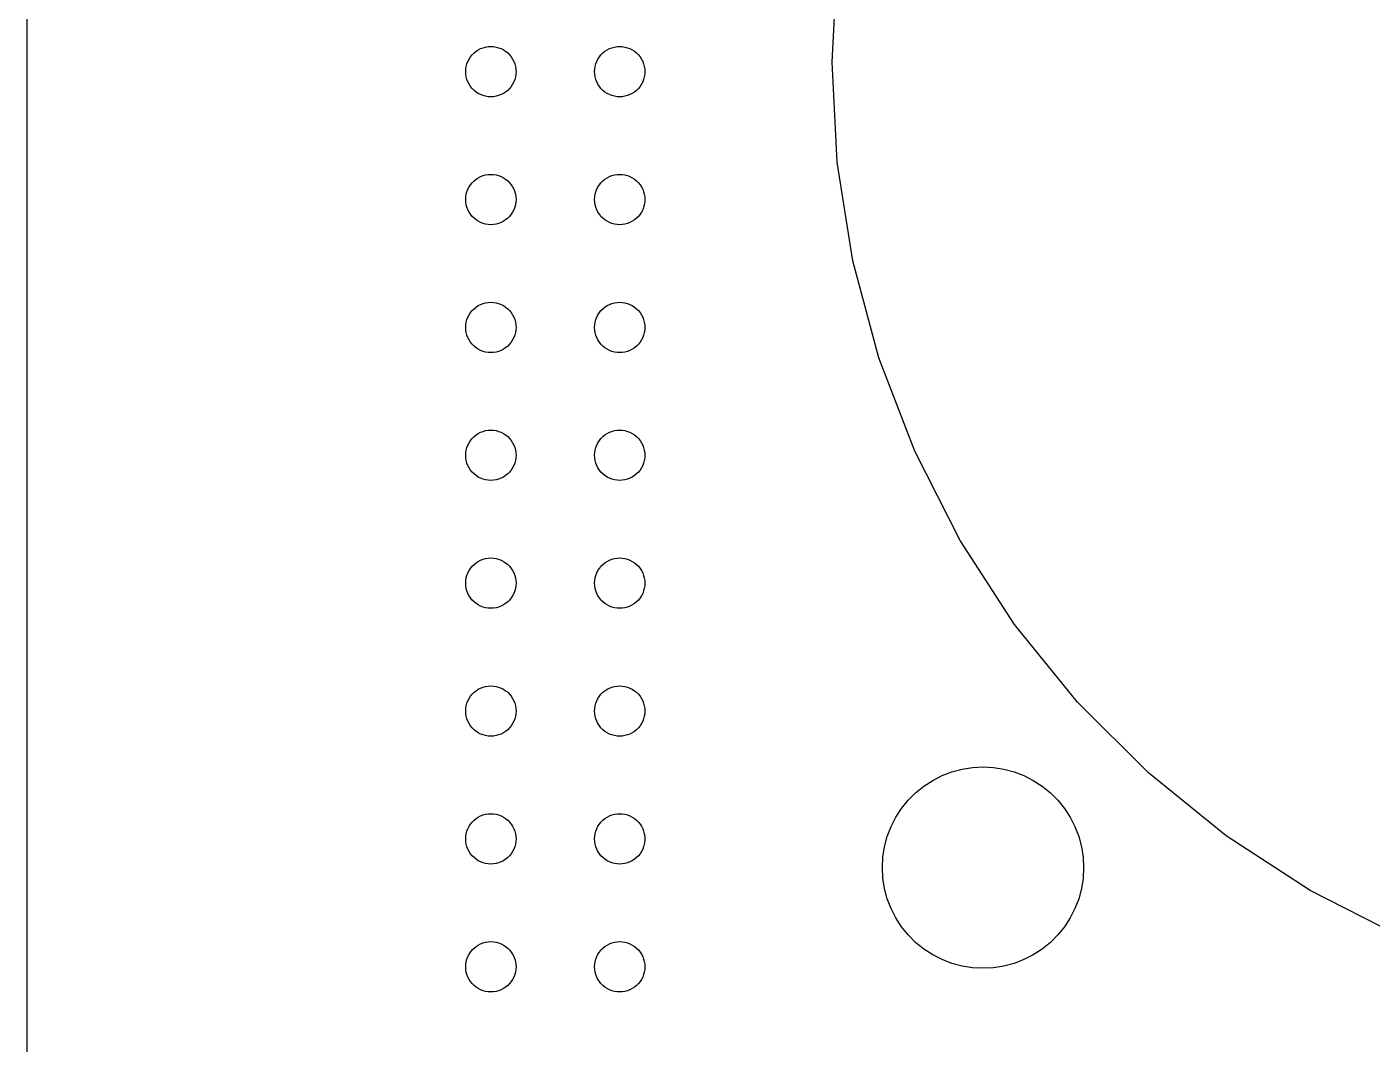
# Model space of a CAD drawing. Header units: metres. Extents: x -95 to 70, y -82 to 45.
# Drawn here: x -95 to -68.27, y -25.51 to -5.3 of the extents above; entities that cross this region are included whole.
import ezdxf

# ---------------------------------------------------------------- set-up
doc = ezdxf.new("R2010")
doc.units = ezdxf.units.M

msp = doc.modelspace()

# ---------------------------------------------------------------- linework, layer by layer
for p, q in [((-95, 25), (-95, -42)), ((-79, -6), (-78.8959, -4.01395)), ((-86.1845, -5.8961), (-86.1516, -5.85544)), ((-86.1516, -5.85544), (-86.1146, -5.81844)), ((-86.1146, -5.81844), (-86.0739, -5.78549)), ((-86.0739, -5.78549), (-86.03, -5.75699)), ((-86.03, -5.75699), (-85.9834, -5.73323)), ((-85.9834, -5.73323), (-85.9345, -5.71448)), ((-85.9345, -5.71448), (-85.8839, -5.70093)), ((-85.8839, -5.70093), (-85.8323, -5.69275)), ((-85.8323, -5.69275), (-85.78, -5.69)), ((-85.78, -5.69), (-85.7277, -5.69275)), ((-85.7277, -5.69275), (-85.6761, -5.70093)), ((-85.6761, -5.70093), (-85.6255, -5.71448)), ((-85.6255, -5.71448), (-85.5766, -5.73323)), ((-85.5766, -5.73323), (-85.53, -5.75699)), ((-85.53, -5.75699), (-85.4861, -5.78549)), ((-85.4861, -5.78549), (-85.4454, -5.81844)), ((-85.4454, -5.81844), (-85.4084, -5.85544)), ((-85.4084, -5.85544), (-85.3755, -5.8961)), ((-83.6245, -5.8961), (-83.5916, -5.85544)), ((-83.5916, -5.85544), (-83.5546, -5.81844)), ((-83.5546, -5.81844), (-83.5139, -5.78549)), ((-83.5139, -5.78549), (-83.47, -5.75699)), ((-83.47, -5.75699), (-83.4233, -5.73323)), ((-83.4233, -5.73323), (-83.3745, -5.71448)), ((-83.3745, -5.71448), (-83.3239, -5.70093)), ((-83.3239, -5.70093), (-83.2722, -5.69275)), ((-83.2722, -5.69275), (-83.22, -5.69)), ((-83.22, -5.69), (-83.1677, -5.69275)), ((-83.1677, -5.69275), (-83.116, -5.70093)), ((-83.116, -5.70093), (-83.0655, -5.71448)), ((-83.0655, -5.71448), (-83.0166, -5.73323)), ((-83.0166, -5.73323), (-82.97, -5.75699)), ((-82.97, -5.75699), (-82.9261, -5.78549)), ((-82.9261, -5.78549), (-82.8854, -5.81844)), ((-82.8854, -5.81844), (-82.8484, -5.85544)), ((-82.8484, -5.85544), (-82.8155, -5.8961)), ((-86.28, -6.19), (-86.2773, -6.13774)), ((-86.2773, -6.13774), (-86.2691, -6.08604)), ((-86.2691, -6.08604), (-86.2555, -6.03549)), ((-86.2555, -6.03549), (-86.2368, -5.98663)), ((-86.2368, -5.98663), (-86.213, -5.94)), ((-86.213, -5.94), (-86.1845, -5.8961)), ((-85.3755, -5.8961), (-85.347, -5.94)), ((-85.347, -5.94), (-85.3232, -5.98663)), ((-85.3232, -5.98663), (-85.3045, -6.03549)), ((-85.3045, -6.03549), (-85.2909, -6.08604)), ((-85.2909, -6.08604), (-85.2827, -6.13774)), ((-85.2827, -6.13774), (-85.28, -6.19)), ((-83.72, -6.19), (-83.7172, -6.13774)), ((-83.7172, -6.13774), (-83.709, -6.08604)), ((-83.709, -6.08604), (-83.6955, -6.03549)), ((-83.6955, -6.03549), (-83.6768, -5.98663)), ((-83.6768, -5.98663), (-83.653, -5.94)), ((-83.653, -5.94), (-83.6245, -5.8961)), ((-82.8155, -5.8961), (-82.787, -5.94)), ((-82.787, -5.94), (-82.7632, -5.98663)), ((-82.7632, -5.98663), (-82.7445, -6.03549)), ((-82.7445, -6.03549), (-82.7309, -6.08604)), ((-82.7309, -6.08604), (-82.7227, -6.13774)), ((-82.7227, -6.13774), (-82.72, -6.19)), ((-78.8959, -7.98604), (-79, -6)), ((-86.2773, -6.24226), (-86.28, -6.19)), ((-86.2691, -6.29396), (-86.2773, -6.24226)), ((-86.2555, -6.34451), (-86.2691, -6.29396)), ((-86.2368, -6.39337), (-86.2555, -6.34451)), ((-86.213, -6.44), (-86.2368, -6.39337)), ((-85.3232, -6.39337), (-85.347, -6.44)), ((-85.3045, -6.34451), (-85.3232, -6.39337)), ((-85.2909, -6.29396), (-85.3045, -6.34451)), ((-85.2827, -6.24226), (-85.2909, -6.29396)), ((-85.28, -6.19), (-85.2827, -6.24226)), ((-83.7172, -6.24226), (-83.72, -6.19)), ((-83.709, -6.29396), (-83.7172, -6.24226)), ((-83.6955, -6.34451), (-83.709, -6.29396)), ((-83.6768, -6.39337), (-83.6955, -6.34451)), ((-83.653, -6.44), (-83.6768, -6.39337)), ((-82.7632, -6.39337), (-82.787, -6.44)), ((-82.7445, -6.34451), (-82.7632, -6.39337)), ((-82.7309, -6.29396), (-82.7445, -6.34451)), ((-82.7227, -6.24226), (-82.7309, -6.29396)), ((-82.72, -6.19), (-82.7227, -6.24226)), ((-86.1845, -6.4839), (-86.213, -6.44)), ((-86.1516, -6.52457), (-86.1845, -6.4839)), ((-86.1146, -6.56157), (-86.1516, -6.52457)), ((-86.0739, -6.59451), (-86.1146, -6.56157)), ((-86.03, -6.62302), (-86.0739, -6.59451)), ((-85.9834, -6.64677), (-86.03, -6.62302)), ((-85.9345, -6.66553), (-85.9834, -6.64677)), ((-85.8839, -6.67908), (-85.9345, -6.66553)), ((-85.8323, -6.68727), (-85.8839, -6.67908)), ((-85.6761, -6.67908), (-85.7277, -6.68727)), ((-85.6255, -6.66553), (-85.6761, -6.67908)), ((-85.5766, -6.64677), (-85.6255, -6.66553)), ((-85.53, -6.62302), (-85.5766, -6.64677)), ((-85.4861, -6.59451), (-85.53, -6.62302)), ((-85.4454, -6.56157), (-85.4861, -6.59451)), ((-85.4084, -6.52457), (-85.4454, -6.56157)), ((-85.3755, -6.4839), (-85.4084, -6.52457)), ((-85.347, -6.44), (-85.3755, -6.4839)), ((-83.6245, -6.4839), (-83.653, -6.44)), ((-83.5916, -6.52457), (-83.6245, -6.4839)), ((-83.5546, -6.56157), (-83.5916, -6.52457)), ((-83.5139, -6.59451), (-83.5546, -6.56157)), ((-83.47, -6.62302), (-83.5139, -6.59451)), ((-83.4233, -6.64677), (-83.47, -6.62302)), ((-83.3745, -6.66553), (-83.4233, -6.64677)), ((-83.3239, -6.67908), (-83.3745, -6.66553)), ((-83.2722, -6.68727), (-83.3239, -6.67908)), ((-83.116, -6.67908), (-83.1677, -6.68727)), ((-83.0655, -6.66553), (-83.116, -6.67908)), ((-83.0166, -6.64677), (-83.0655, -6.66553)), ((-82.97, -6.62302), (-83.0166, -6.64677)), ((-82.9261, -6.59451), (-82.97, -6.62302)), ((-82.8854, -6.56157), (-82.9261, -6.59451)), ((-82.8484, -6.52457), (-82.8854, -6.56157)), ((-82.8155, -6.4839), (-82.8484, -6.52457)), ((-82.787, -6.44), (-82.8155, -6.4839)), ((-85.78, -6.69), (-85.8323, -6.68727)), ((-85.7277, -6.68727), (-85.78, -6.69)), ((-83.22, -6.69), (-83.2722, -6.68727)), ((-83.1677, -6.68727), (-83.22, -6.69)), ((-78.5848, -9.95032), (-78.8959, -7.98604)), ((-86.03, -8.297), (-85.9834, -8.27322)), ((-85.9834, -8.27322), (-85.9345, -8.25447)), ((-85.9345, -8.25447), (-85.8839, -8.24094)), ((-85.8839, -8.24094), (-85.8323, -8.23274)), ((-85.8323, -8.23274), (-85.78, -8.23)), ((-85.78, -8.23), (-85.7277, -8.23274)), ((-85.7277, -8.23274), (-85.6761, -8.24094)), ((-85.6761, -8.24094), (-85.6255, -8.25447)), ((-85.6255, -8.25447), (-85.5766, -8.27322)), ((-85.5766, -8.27322), (-85.53, -8.297)), ((-83.47, -8.297), (-83.4233, -8.27322)), ((-83.4233, -8.27322), (-83.3745, -8.25447)), ((-83.3745, -8.25447), (-83.3239, -8.24094)), ((-83.3239, -8.24094), (-83.2722, -8.23274)), ((-83.2722, -8.23274), (-83.22, -8.23)), ((-83.22, -8.23), (-83.1677, -8.23274)), ((-83.1677, -8.23274), (-83.116, -8.24094)), ((-83.116, -8.24094), (-83.0655, -8.25447)), ((-83.0655, -8.25447), (-83.0166, -8.27322)), ((-83.0166, -8.27322), (-82.97, -8.297)), ((-86.2555, -8.5755), (-86.2368, -8.52664)), ((-86.2368, -8.52664), (-86.213, -8.48)), ((-86.213, -8.48), (-86.1845, -8.43611)), ((-86.1845, -8.43611), (-86.1516, -8.39543)), ((-86.1516, -8.39543), (-86.1146, -8.35843)), ((-86.1146, -8.35843), (-86.0739, -8.3255)), ((-86.0739, -8.3255), (-86.03, -8.297)), ((-85.53, -8.297), (-85.4861, -8.3255)), ((-85.4861, -8.3255), (-85.4454, -8.35843)), ((-85.4454, -8.35843), (-85.4084, -8.39543)), ((-85.4084, -8.39543), (-85.3755, -8.43611)), ((-85.3755, -8.43611), (-85.347, -8.48)), ((-85.347, -8.48), (-85.3232, -8.52664)), ((-85.3232, -8.52664), (-85.3045, -8.5755)), ((-83.6955, -8.5755), (-83.6768, -8.52664)), ((-83.6768, -8.52664), (-83.653, -8.48)), ((-83.653, -8.48), (-83.6245, -8.43611)), ((-83.6245, -8.43611), (-83.5916, -8.39543)), ((-83.5916, -8.39543), (-83.5546, -8.35843)), ((-83.5546, -8.35843), (-83.5139, -8.3255)), ((-83.5139, -8.3255), (-83.47, -8.297)), ((-82.97, -8.297), (-82.9261, -8.3255)), ((-82.9261, -8.3255), (-82.8854, -8.35843)), ((-82.8854, -8.35843), (-82.8484, -8.39543)), ((-82.8484, -8.39543), (-82.8155, -8.43611)), ((-82.8155, -8.43611), (-82.787, -8.48)), ((-82.787, -8.48), (-82.7632, -8.52664)), ((-82.7632, -8.52664), (-82.7445, -8.5755)), ((-86.28, -8.73), (-86.2773, -8.67773)), ((-86.2773, -8.78227), (-86.28, -8.73)), ((-86.2773, -8.67773), (-86.2691, -8.62605)), ((-86.2691, -8.83395), (-86.2773, -8.78227)), ((-86.2691, -8.62605), (-86.2555, -8.5755)), ((-85.3045, -8.5755), (-85.2909, -8.62605)), ((-85.2909, -8.62605), (-85.2827, -8.67773)), ((-85.2827, -8.78227), (-85.2909, -8.83395)), ((-85.2827, -8.67773), (-85.28, -8.73)), ((-85.28, -8.73), (-85.2827, -8.78227)), ((-83.72, -8.73), (-83.7172, -8.67773)), ((-83.7172, -8.78227), (-83.72, -8.73)), ((-83.7172, -8.67773), (-83.709, -8.62605)), ((-83.709, -8.83395), (-83.7172, -8.78227)), ((-83.709, -8.62605), (-83.6955, -8.5755)), ((-82.7445, -8.5755), (-82.7309, -8.62605)), ((-82.7309, -8.62605), (-82.7227, -8.67773)), ((-82.7227, -8.78227), (-82.7309, -8.83395)), ((-82.7227, -8.67773), (-82.72, -8.73)), ((-82.72, -8.73), (-82.7227, -8.78227)), ((-86.2555, -8.88451), (-86.2691, -8.83395)), ((-86.2368, -8.93336), (-86.2555, -8.88451)), ((-86.213, -8.98), (-86.2368, -8.93336)), ((-86.1845, -9.0239), (-86.213, -8.98)), ((-86.1516, -9.06458), (-86.1845, -9.0239)), ((-86.1146, -9.10158), (-86.1516, -9.06458)), ((-85.4084, -9.06458), (-85.4454, -9.10158)), ((-85.3755, -9.0239), (-85.4084, -9.06458)), ((-85.347, -8.98), (-85.3755, -9.0239)), ((-85.3232, -8.93336), (-85.347, -8.98)), ((-85.3045, -8.88451), (-85.3232, -8.93336)), ((-85.2909, -8.83395), (-85.3045, -8.88451)), ((-83.6955, -8.88451), (-83.709, -8.83395)), ((-83.6768, -8.93336), (-83.6955, -8.88451)), ((-83.653, -8.98), (-83.6768, -8.93336)), ((-83.6245, -9.0239), (-83.653, -8.98)), ((-83.5916, -9.06458), (-83.6245, -9.0239)), ((-83.5546, -9.10158), (-83.5916, -9.06458)), ((-82.8484, -9.06458), (-82.8854, -9.10158)), ((-82.8155, -9.0239), (-82.8484, -9.06458)), ((-82.787, -8.98), (-82.8155, -9.0239)), ((-82.7632, -8.93336), (-82.787, -8.98)), ((-82.7445, -8.88451), (-82.7632, -8.93336)), ((-82.7309, -8.83395), (-82.7445, -8.88451)), ((-86.0739, -9.13451), (-86.1146, -9.10158)), ((-86.03, -9.16301), (-86.0739, -9.13451)), ((-85.9834, -9.18678), (-86.03, -9.16301)), ((-85.9345, -9.20554), (-85.9834, -9.18678)), ((-85.8839, -9.21907), (-85.9345, -9.20554)), ((-85.8323, -9.22726), (-85.8839, -9.21907)), ((-85.78, -9.23), (-85.8323, -9.22726)), ((-85.7277, -9.22726), (-85.78, -9.23)), ((-85.6761, -9.21907), (-85.7277, -9.22726)), ((-85.6255, -9.20554), (-85.6761, -9.21907)), ((-85.5766, -9.18678), (-85.6255, -9.20554)), ((-85.53, -9.16301), (-85.5766, -9.18678)), ((-85.4861, -9.13451), (-85.53, -9.16301)), ((-85.4454, -9.10158), (-85.4861, -9.13451)), ((-83.5139, -9.13451), (-83.5546, -9.10158)), ((-83.47, -9.16301), (-83.5139, -9.13451)), ((-83.4233, -9.18678), (-83.47, -9.16301)), ((-83.3745, -9.20554), (-83.4233, -9.18678)), ((-83.3239, -9.21907), (-83.3745, -9.20554)), ((-83.2722, -9.22726), (-83.3239, -9.21907)), ((-83.22, -9.23), (-83.2722, -9.22726)), ((-83.1677, -9.22726), (-83.22, -9.23)), ((-83.116, -9.21907), (-83.1677, -9.22726)), ((-83.0655, -9.20554), (-83.116, -9.21907)), ((-83.0166, -9.18678), (-83.0655, -9.20554)), ((-82.97, -9.16301), (-83.0166, -9.18678)), ((-82.9261, -9.13451), (-82.97, -9.16301)), ((-82.8854, -9.10158), (-82.9261, -9.13451)), ((-78.0701, -11.8713), (-78.5848, -9.95032)), ((-86.1845, -10.9761), (-86.1516, -10.9354)), ((-86.1516, -10.9354), (-86.1146, -10.8984)), ((-86.1146, -10.8984), (-86.0739, -10.8655)), ((-86.0739, -10.8655), (-86.03, -10.837)), ((-86.03, -10.837), (-85.9834, -10.8132)), ((-85.9834, -10.8132), (-85.9345, -10.7945)), ((-85.9345, -10.7945), (-85.8839, -10.7809)), ((-85.8839, -10.7809), (-85.8323, -10.7727)), ((-85.8323, -10.7727), (-85.78, -10.77)), ((-85.78, -10.77), (-85.7277, -10.7727)), ((-85.7277, -10.7727), (-85.6761, -10.7809)), ((-85.6761, -10.7809), (-85.6255, -10.7945)), ((-85.6255, -10.7945), (-85.5766, -10.8132)), ((-85.5766, -10.8132), (-85.53, -10.837)), ((-85.53, -10.837), (-85.4861, -10.8655)), ((-85.4861, -10.8655), (-85.4454, -10.8984)), ((-85.4454, -10.8984), (-85.4084, -10.9354)), ((-85.4084, -10.9354), (-85.3755, -10.9761)), ((-83.6245, -10.9761), (-83.5916, -10.9354)), ((-83.5916, -10.9354), (-83.5546, -10.8984)), ((-83.5546, -10.8984), (-83.5139, -10.8655)), ((-83.5139, -10.8655), (-83.47, -10.837)), ((-83.47, -10.837), (-83.4233, -10.8132)), ((-83.4233, -10.8132), (-83.3745, -10.7945)), ((-83.3745, -10.7945), (-83.3239, -10.7809)), ((-83.3239, -10.7809), (-83.2722, -10.7727)), ((-83.2722, -10.7727), (-83.22, -10.77)), ((-83.22, -10.77), (-83.1677, -10.7727)), ((-83.1677, -10.7727), (-83.116, -10.7809)), ((-83.116, -10.7809), (-83.0655, -10.7945)), ((-83.0655, -10.7945), (-83.0166, -10.8132)), ((-83.0166, -10.8132), (-82.97, -10.837)), ((-82.97, -10.837), (-82.9261, -10.8655)), ((-82.9261, -10.8655), (-82.8854, -10.8984)), ((-82.8854, -10.8984), (-82.8484, -10.9354)), ((-82.8484, -10.9354), (-82.8155, -10.9761)), ((-86.28, -11.27), (-86.2773, -11.2177)), ((-86.2773, -11.2177), (-86.2691, -11.166)), ((-86.2691, -11.166), (-86.2555, -11.1155)), ((-86.2555, -11.1155), (-86.2368, -11.0666)), ((-86.2368, -11.0666), (-86.213, -11.02)), ((-86.213, -11.02), (-86.1845, -10.9761)), ((-85.3755, -10.9761), (-85.347, -11.02)), ((-85.347, -11.02), (-85.3232, -11.0666)), ((-85.3232, -11.0666), (-85.3045, -11.1155)), ((-85.3045, -11.1155), (-85.2909, -11.166)), ((-85.2909, -11.166), (-85.2827, -11.2177)), ((-85.2827, -11.2177), (-85.28, -11.27)), ((-83.72, -11.27), (-83.7172, -11.2177)), ((-83.7172, -11.2177), (-83.709, -11.166)), ((-83.709, -11.166), (-83.6955, -11.1155)), ((-83.6955, -11.1155), (-83.6768, -11.0666)), ((-83.6768, -11.0666), (-83.653, -11.02)), ((-83.653, -11.02), (-83.6245, -10.9761)), ((-82.8155, -10.9761), (-82.787, -11.02)), ((-82.787, -11.02), (-82.7632, -11.0666)), ((-82.7632, -11.0666), (-82.7445, -11.1155)), ((-82.7445, -11.1155), (-82.7309, -11.166)), ((-82.7309, -11.166), (-82.7227, -11.2177)), ((-82.7227, -11.2177), (-82.72, -11.27)), ((-86.2773, -11.3223), (-86.28, -11.27)), ((-86.2691, -11.3739), (-86.2773, -11.3223)), ((-86.2555, -11.4245), (-86.2691, -11.3739)), ((-86.2368, -11.4734), (-86.2555, -11.4245)), ((-86.213, -11.52), (-86.2368, -11.4734)), ((-85.3232, -11.4734), (-85.347, -11.52)), ((-85.3045, -11.4245), (-85.3232, -11.4734)), ((-85.2909, -11.3739), (-85.3045, -11.4245)), ((-85.2827, -11.3223), (-85.2909, -11.3739)), ((-85.28, -11.27), (-85.2827, -11.3223)), ((-83.7172, -11.3223), (-83.72, -11.27)), ((-83.709, -11.3739), (-83.7172, -11.3223)), ((-83.6955, -11.4245), (-83.709, -11.3739)), ((-83.6768, -11.4734), (-83.6955, -11.4245)), ((-83.653, -11.52), (-83.6768, -11.4734)), ((-82.7632, -11.4734), (-82.787, -11.52)), ((-82.7445, -11.4245), (-82.7632, -11.4734)), ((-82.7309, -11.3739), (-82.7445, -11.4245)), ((-82.7227, -11.3223), (-82.7309, -11.3739)), ((-82.72, -11.27), (-82.7227, -11.3223)), ((-86.1845, -11.5639), (-86.213, -11.52)), ((-86.1516, -11.6046), (-86.1845, -11.5639)), ((-86.1146, -11.6416), (-86.1516, -11.6046)), ((-86.0739, -11.6745), (-86.1146, -11.6416)), ((-86.03, -11.703), (-86.0739, -11.6745)), ((-85.9834, -11.7268), (-86.03, -11.703)), ((-85.9345, -11.7455), (-85.9834, -11.7268)), ((-85.8839, -11.7591), (-85.9345, -11.7455)), ((-85.8323, -11.7672), (-85.8839, -11.7591)), ((-85.6761, -11.7591), (-85.7277, -11.7672)), ((-85.6255, -11.7455), (-85.6761, -11.7591)), ((-85.5766, -11.7268), (-85.6255, -11.7455)), ((-85.53, -11.703), (-85.5766, -11.7268)), ((-85.4861, -11.6745), (-85.53, -11.703)), ((-85.4454, -11.6416), (-85.4861, -11.6745)), ((-85.4084, -11.6046), (-85.4454, -11.6416)), ((-85.3755, -11.5639), (-85.4084, -11.6046)), ((-85.347, -11.52), (-85.3755, -11.5639)), ((-83.6245, -11.5639), (-83.653, -11.52)), ((-83.5916, -11.6046), (-83.6245, -11.5639)), ((-83.5546, -11.6416), (-83.5916, -11.6046)), ((-83.5139, -11.6745), (-83.5546, -11.6416)), ((-83.47, -11.703), (-83.5139, -11.6745)), ((-83.4233, -11.7268), (-83.47, -11.703)), ((-83.3745, -11.7455), (-83.4233, -11.7268)), ((-83.3239, -11.7591), (-83.3745, -11.7455)), ((-83.2722, -11.7672), (-83.3239, -11.7591)), ((-83.116, -11.7591), (-83.1677, -11.7672)), ((-83.0655, -11.7455), (-83.116, -11.7591)), ((-83.0166, -11.7268), (-83.0655, -11.7455)), ((-82.97, -11.703), (-83.0166, -11.7268)), ((-82.9261, -11.6745), (-82.97, -11.703)), ((-82.8854, -11.6416), (-82.9261, -11.6745)), ((-82.8484, -11.6046), (-82.8854, -11.6416)), ((-82.8155, -11.5639), (-82.8484, -11.6046)), ((-82.787, -11.52), (-82.8155, -11.5639)), ((-85.78, -11.77), (-85.8323, -11.7672)), ((-85.7277, -11.7672), (-85.78, -11.77)), ((-83.22, -11.77), (-83.2722, -11.7672)), ((-83.1677, -11.7672), (-83.22, -11.77)), ((-77.3574, -13.728), (-78.0701, -11.8713)), ((-86.03, -13.377), (-85.9834, -13.3532)), ((-85.9834, -13.3532), (-85.9345, -13.3345)), ((-85.9345, -13.3345), (-85.8839, -13.3209)), ((-85.8839, -13.3209), (-85.8323, -13.3127)), ((-85.8323, -13.3127), (-85.78, -13.31)), ((-85.78, -13.31), (-85.7277, -13.3127)), ((-85.7277, -13.3127), (-85.6761, -13.3209)), ((-85.6761, -13.3209), (-85.6255, -13.3345)), ((-85.6255, -13.3345), (-85.5766, -13.3532)), ((-85.5766, -13.3532), (-85.53, -13.377)), ((-83.47, -13.377), (-83.4233, -13.3532)), ((-83.4233, -13.3532), (-83.3745, -13.3345)), ((-83.3745, -13.3345), (-83.3239, -13.3209)), ((-83.3239, -13.3209), (-83.2722, -13.3127)), ((-83.2722, -13.3127), (-83.22, -13.31)), ((-83.22, -13.31), (-83.1677, -13.3127)), ((-83.1677, -13.3127), (-83.116, -13.3209)), ((-83.116, -13.3209), (-83.0655, -13.3345)), ((-83.0655, -13.3345), (-83.0166, -13.3532)), ((-83.0166, -13.3532), (-82.97, -13.377)), ((-86.2555, -13.6555), (-86.2368, -13.6066)), ((-86.2368, -13.6066), (-86.213, -13.56)), ((-86.213, -13.56), (-86.1845, -13.5161)), ((-86.1845, -13.5161), (-86.1516, -13.4754)), ((-86.1516, -13.4754), (-86.1146, -13.4384)), ((-86.1146, -13.4384), (-86.0739, -13.4055)), ((-86.0739, -13.4055), (-86.03, -13.377)), ((-85.53, -13.377), (-85.4861, -13.4055)), ((-85.4861, -13.4055), (-85.4454, -13.4384)), ((-85.4454, -13.4384), (-85.4084, -13.4754)), ((-85.4084, -13.4754), (-85.3755, -13.5161)), ((-85.3755, -13.5161), (-85.347, -13.56)), ((-85.347, -13.56), (-85.3232, -13.6066)), ((-85.3232, -13.6066), (-85.3045, -13.6555)), ((-83.6955, -13.6555), (-83.6768, -13.6066)), ((-83.6768, -13.6066), (-83.653, -13.56)), ((-83.653, -13.56), (-83.6245, -13.5161)), ((-83.6245, -13.5161), (-83.5916, -13.4754)), ((-83.5916, -13.4754), (-83.5546, -13.4384)), ((-83.5546, -13.4384), (-83.5139, -13.4055)), ((-83.5139, -13.4055), (-83.47, -13.377)), ((-82.97, -13.377), (-82.9261, -13.4055)), ((-82.9261, -13.4055), (-82.8854, -13.4384)), ((-82.8854, -13.4384), (-82.8484, -13.4754)), ((-82.8484, -13.4754), (-82.8155, -13.5161)), ((-82.8155, -13.5161), (-82.787, -13.56)), ((-82.787, -13.56), (-82.7632, -13.6066)), ((-82.7632, -13.6066), (-82.7445, -13.6555)), ((-86.28, -13.81), (-86.2773, -13.7577)), ((-86.2773, -13.8623), (-86.28, -13.81)), ((-86.2773, -13.7577), (-86.2691, -13.706)), ((-86.2691, -13.9139), (-86.2773, -13.8623)), ((-86.2691, -13.706), (-86.2555, -13.6555)), ((-85.3045, -13.6555), (-85.2909, -13.706)), ((-85.2909, -13.706), (-85.2827, -13.7577)), ((-85.2827, -13.8623), (-85.2909, -13.9139)), ((-85.2827, -13.7577), (-85.28, -13.81)), ((-85.28, -13.81), (-85.2827, -13.8623)), ((-83.72, -13.81), (-83.7172, -13.7577)), ((-83.7172, -13.8623), (-83.72, -13.81)), ((-83.7172, -13.7577), (-83.709, -13.706)), ((-83.709, -13.9139), (-83.7172, -13.8623)), ((-83.709, -13.706), (-83.6955, -13.6555)), ((-82.7445, -13.6555), (-82.7309, -13.706)), ((-82.7309, -13.706), (-82.7227, -13.7577)), ((-82.7227, -13.8623), (-82.7309, -13.9139)), ((-82.7227, -13.7577), (-82.72, -13.81)), ((-82.72, -13.81), (-82.7227, -13.8623)), ((-76.4545, -15.5), (-77.3574, -13.728)), ((-86.2555, -13.9645), (-86.2691, -13.9139)), ((-86.2368, -14.0134), (-86.2555, -13.9645)), ((-86.213, -14.06), (-86.2368, -14.0134)), ((-86.1845, -14.1039), (-86.213, -14.06)), ((-86.1516, -14.1445), (-86.1845, -14.1039)), ((-86.1146, -14.1816), (-86.1516, -14.1445)), ((-85.4084, -14.1445), (-85.4454, -14.1816)), ((-85.3755, -14.1039), (-85.4084, -14.1445)), ((-85.347, -14.06), (-85.3755, -14.1039)), ((-85.3232, -14.0134), (-85.347, -14.06)), ((-85.3045, -13.9645), (-85.3232, -14.0134)), ((-85.2909, -13.9139), (-85.3045, -13.9645)), ((-83.6955, -13.9645), (-83.709, -13.9139)), ((-83.6768, -14.0134), (-83.6955, -13.9645)), ((-83.653, -14.06), (-83.6768, -14.0134)), ((-83.6245, -14.1039), (-83.653, -14.06)), ((-83.5916, -14.1445), (-83.6245, -14.1039)), ((-83.5546, -14.1816), (-83.5916, -14.1445)), ((-82.8484, -14.1445), (-82.8854, -14.1816)), ((-82.8155, -14.1039), (-82.8484, -14.1445)), ((-82.787, -14.06), (-82.8155, -14.1039)), ((-82.7632, -14.0134), (-82.787, -14.06)), ((-82.7445, -13.9645), (-82.7632, -14.0134)), ((-82.7309, -13.9139), (-82.7445, -13.9645)), ((-86.0739, -14.2145), (-86.1146, -14.1816)), ((-86.03, -14.243), (-86.0739, -14.2145)), ((-85.9834, -14.2668), (-86.03, -14.243)), ((-85.9345, -14.2855), (-85.9834, -14.2668)), ((-85.8839, -14.2991), (-85.9345, -14.2855)), ((-85.8323, -14.3073), (-85.8839, -14.2991)), ((-85.78, -14.31), (-85.8323, -14.3073)), ((-85.7277, -14.3073), (-85.78, -14.31)), ((-85.6761, -14.2991), (-85.7277, -14.3073)), ((-85.6255, -14.2855), (-85.6761, -14.2991)), ((-85.5766, -14.2668), (-85.6255, -14.2855)), ((-85.53, -14.243), (-85.5766, -14.2668)), ((-85.4861, -14.2145), (-85.53, -14.243)), ((-85.4454, -14.1816), (-85.4861, -14.2145)), ((-83.5139, -14.2145), (-83.5546, -14.1816)), ((-83.47, -14.243), (-83.5139, -14.2145)), ((-83.4233, -14.2668), (-83.47, -14.243)), ((-83.3745, -14.2855), (-83.4233, -14.2668)), ((-83.3239, -14.2991), (-83.3745, -14.2855)), ((-83.2722, -14.3073), (-83.3239, -14.2991)), ((-83.22, -14.31), (-83.2722, -14.3073)), ((-83.1677, -14.3073), (-83.22, -14.31)), ((-83.116, -14.2991), (-83.1677, -14.3073)), ((-83.0655, -14.2855), (-83.116, -14.2991)), ((-83.0166, -14.2668), (-83.0655, -14.2855)), ((-82.97, -14.243), (-83.0166, -14.2668)), ((-82.9261, -14.2145), (-82.97, -14.243)), ((-82.8854, -14.1816), (-82.9261, -14.2145)), ((-75.3713, -17.1679), (-76.4545, -15.5)), ((-86.1845, -16.0561), (-86.1516, -16.0154)), ((-86.1516, -16.0154), (-86.1146, -15.9784)), ((-86.1146, -15.9784), (-86.0739, -15.9455)), ((-86.0739, -15.9455), (-86.03, -15.917)), ((-86.03, -15.917), (-85.9834, -15.8932)), ((-85.9834, -15.8932), (-85.9345, -15.8745)), ((-85.9345, -15.8745), (-85.8839, -15.8609)), ((-85.8839, -15.8609), (-85.8323, -15.8527)), ((-85.8323, -15.8527), (-85.78, -15.85)), ((-85.78, -15.85), (-85.7277, -15.8527)), ((-85.7277, -15.8527), (-85.6761, -15.8609)), ((-85.6761, -15.8609), (-85.6255, -15.8745)), ((-85.6255, -15.8745), (-85.5766, -15.8932)), ((-85.5766, -15.8932), (-85.53, -15.917)), ((-85.53, -15.917), (-85.4861, -15.9455)), ((-85.4861, -15.9455), (-85.4454, -15.9784)), ((-85.4454, -15.9784), (-85.4084, -16.0154)), ((-85.4084, -16.0154), (-85.3755, -16.0561)), ((-83.6245, -16.0561), (-83.5916, -16.0154)), ((-83.5916, -16.0154), (-83.5546, -15.9784)), ((-83.5546, -15.9784), (-83.5139, -15.9455)), ((-83.5139, -15.9455), (-83.47, -15.917)), ((-83.47, -15.917), (-83.4233, -15.8932)), ((-83.4233, -15.8932), (-83.3745, -15.8745)), ((-83.3745, -15.8745), (-83.3239, -15.8609)), ((-83.3239, -15.8609), (-83.2722, -15.8527)), ((-83.2722, -15.8527), (-83.22, -15.85)), ((-83.22, -15.85), (-83.1677, -15.8527)), ((-83.1677, -15.8527), (-83.116, -15.8609)), ((-83.116, -15.8609), (-83.0655, -15.8745)), ((-83.0655, -15.8745), (-83.0166, -15.8932)), ((-83.0166, -15.8932), (-82.97, -15.917)), ((-82.97, -15.917), (-82.9261, -15.9455)), ((-82.9261, -15.9455), (-82.8854, -15.9784)), ((-82.8854, -15.9784), (-82.8484, -16.0154)), ((-82.8484, -16.0154), (-82.8155, -16.0561)), ((-86.28, -16.35), (-86.2773, -16.2977)), ((-86.2773, -16.2977), (-86.2691, -16.246)), ((-86.2691, -16.246), (-86.2555, -16.1955)), ((-86.2555, -16.1955), (-86.2368, -16.1466)), ((-86.2368, -16.1466), (-86.213, -16.1)), ((-86.213, -16.1), (-86.1845, -16.0561)), ((-85.3755, -16.0561), (-85.347, -16.1)), ((-85.347, -16.1), (-85.3232, -16.1466)), ((-85.3232, -16.1466), (-85.3045, -16.1955)), ((-85.3045, -16.1955), (-85.2909, -16.246)), ((-85.2909, -16.246), (-85.2827, -16.2977)), ((-85.2827, -16.2977), (-85.28, -16.35)), ((-83.72, -16.35), (-83.7172, -16.2977)), ((-83.7172, -16.2977), (-83.709, -16.246)), ((-83.709, -16.246), (-83.6955, -16.1955)), ((-83.6955, -16.1955), (-83.6768, -16.1466)), ((-83.6768, -16.1466), (-83.653, -16.1)), ((-83.653, -16.1), (-83.6245, -16.0561)), ((-82.8155, -16.0561), (-82.787, -16.1)), ((-82.787, -16.1), (-82.7632, -16.1466)), ((-82.7632, -16.1466), (-82.7445, -16.1955)), ((-82.7445, -16.1955), (-82.7309, -16.246)), ((-82.7309, -16.246), (-82.7227, -16.2977)), ((-82.7227, -16.2977), (-82.72, -16.35)), ((-86.2773, -16.4023), (-86.28, -16.35)), ((-86.2691, -16.4539), (-86.2773, -16.4023)), ((-86.2555, -16.5045), (-86.2691, -16.4539)), ((-86.2368, -16.5534), (-86.2555, -16.5045)), ((-86.213, -16.6), (-86.2368, -16.5534)), ((-85.3232, -16.5534), (-85.347, -16.6)), ((-85.3045, -16.5045), (-85.3232, -16.5534)), ((-85.2909, -16.4539), (-85.3045, -16.5045)), ((-85.2827, -16.4023), (-85.2909, -16.4539)), ((-85.28, -16.35), (-85.2827, -16.4023)), ((-83.7172, -16.4023), (-83.72, -16.35)), ((-83.709, -16.4539), (-83.7172, -16.4023)), ((-83.6955, -16.5045), (-83.709, -16.4539)), ((-83.6768, -16.5534), (-83.6955, -16.5045)), ((-83.653, -16.6), (-83.6768, -16.5534)), ((-82.7632, -16.5534), (-82.787, -16.6)), ((-82.7445, -16.5045), (-82.7632, -16.5534)), ((-82.7309, -16.4539), (-82.7445, -16.5045)), ((-82.7227, -16.4023), (-82.7309, -16.4539)), ((-82.72, -16.35), (-82.7227, -16.4023)), ((-86.1845, -16.6439), (-86.213, -16.6)), ((-86.1516, -16.6846), (-86.1845, -16.6439)), ((-86.1146, -16.7216), (-86.1516, -16.6846)), ((-86.0739, -16.7545), (-86.1146, -16.7216)), ((-86.03, -16.783), (-86.0739, -16.7545)), ((-85.9834, -16.8068), (-86.03, -16.783)), ((-85.9345, -16.8255), (-85.9834, -16.8068)), ((-85.8839, -16.8391), (-85.9345, -16.8255)), ((-85.8323, -16.8472), (-85.8839, -16.8391)), ((-85.6761, -16.8391), (-85.7277, -16.8472)), ((-85.6255, -16.8255), (-85.6761, -16.8391)), ((-85.5766, -16.8068), (-85.6255, -16.8255)), ((-85.53, -16.783), (-85.5766, -16.8068)), ((-85.4861, -16.7545), (-85.53, -16.783)), ((-85.4454, -16.7216), (-85.4861, -16.7545)), ((-85.4084, -16.6846), (-85.4454, -16.7216)), ((-85.3755, -16.6439), (-85.4084, -16.6846)), ((-85.347, -16.6), (-85.3755, -16.6439)), ((-83.6245, -16.6439), (-83.653, -16.6)), ((-83.5916, -16.6846), (-83.6245, -16.6439)), ((-83.5546, -16.7216), (-83.5916, -16.6846)), ((-83.5139, -16.7545), (-83.5546, -16.7216)), ((-83.47, -16.783), (-83.5139, -16.7545)), ((-83.4233, -16.8068), (-83.47, -16.783)), ((-83.3745, -16.8255), (-83.4233, -16.8068)), ((-83.3239, -16.8391), (-83.3745, -16.8255)), ((-83.2722, -16.8472), (-83.3239, -16.8391)), ((-83.116, -16.8391), (-83.1677, -16.8472)), ((-83.0655, -16.8255), (-83.116, -16.8391)), ((-83.0166, -16.8068), (-83.0655, -16.8255)), ((-82.97, -16.783), (-83.0166, -16.8068)), ((-82.9261, -16.7545), (-82.97, -16.783)), ((-82.8854, -16.7216), (-82.9261, -16.7545)), ((-82.8484, -16.6846), (-82.8854, -16.7216)), ((-82.8155, -16.6439), (-82.8484, -16.6846)), ((-82.787, -16.6), (-82.8155, -16.6439)), ((-85.78, -16.85), (-85.8323, -16.8472)), ((-85.7277, -16.8472), (-85.78, -16.85)), ((-83.22, -16.85), (-83.2722, -16.8472)), ((-83.1677, -16.8472), (-83.22, -16.85)), ((-74.1198, -18.7135), (-75.3713, -17.1679)), ((-86.03, -18.457), (-85.9834, -18.4332)), ((-85.9834, -18.4332), (-85.9345, -18.4145)), ((-85.9345, -18.4145), (-85.8839, -18.4009)), ((-85.8839, -18.4009), (-85.8323, -18.3927)), ((-85.8323, -18.3927), (-85.78, -18.39)), ((-85.78, -18.39), (-85.7277, -18.3927)), ((-85.7277, -18.3927), (-85.6761, -18.4009)), ((-85.6761, -18.4009), (-85.6255, -18.4145)), ((-85.6255, -18.4145), (-85.5766, -18.4332)), ((-85.5766, -18.4332), (-85.53, -18.457)), ((-83.47, -18.457), (-83.4233, -18.4332)), ((-83.4233, -18.4332), (-83.3745, -18.4145)), ((-83.3745, -18.4145), (-83.3239, -18.4009)), ((-83.3239, -18.4009), (-83.2722, -18.3927)), ((-83.2722, -18.3927), (-83.22, -18.39)), ((-83.22, -18.39), (-83.1677, -18.3927)), ((-83.1677, -18.3927), (-83.116, -18.4009)), ((-83.116, -18.4009), (-83.0655, -18.4145)), ((-83.0655, -18.4145), (-83.0166, -18.4332)), ((-83.0166, -18.4332), (-82.97, -18.457)), ((-86.2555, -18.7355), (-86.2368, -18.6866)), ((-86.2368, -18.6866), (-86.213, -18.64)), ((-86.213, -18.64), (-86.1845, -18.5961)), ((-86.1845, -18.5961), (-86.1516, -18.5554)), ((-86.1516, -18.5554), (-86.1146, -18.5184)), ((-86.1146, -18.5184), (-86.0739, -18.4855)), ((-86.0739, -18.4855), (-86.03, -18.457)), ((-85.53, -18.457), (-85.4861, -18.4855)), ((-85.4861, -18.4855), (-85.4454, -18.5184)), ((-85.4454, -18.5184), (-85.4084, -18.5554)), ((-85.4084, -18.5554), (-85.3755, -18.5961)), ((-85.3755, -18.5961), (-85.347, -18.64)), ((-85.347, -18.64), (-85.3232, -18.6866)), ((-85.3232, -18.6866), (-85.3045, -18.7355)), ((-83.6955, -18.7355), (-83.6768, -18.6866)), ((-83.6768, -18.6866), (-83.653, -18.64)), ((-83.653, -18.64), (-83.6245, -18.5961)), ((-83.6245, -18.5961), (-83.5916, -18.5554)), ((-83.5916, -18.5554), (-83.5546, -18.5184)), ((-83.5546, -18.5184), (-83.5139, -18.4855)), ((-83.5139, -18.4855), (-83.47, -18.457)), ((-82.97, -18.457), (-82.9261, -18.4855)), ((-82.9261, -18.4855), (-82.8854, -18.5184)), ((-82.8854, -18.5184), (-82.8484, -18.5554)), ((-82.8484, -18.5554), (-82.8155, -18.5961)), ((-82.8155, -18.5961), (-82.787, -18.64)), ((-82.787, -18.64), (-82.7632, -18.6866)), ((-82.7632, -18.6866), (-82.7445, -18.7355)), ((-86.28, -18.89), (-86.2773, -18.8377)), ((-86.2773, -18.9422), (-86.28, -18.89)), ((-86.2773, -18.8377), (-86.2691, -18.786)), ((-86.2691, -18.9939), (-86.2773, -18.9422)), ((-86.2691, -18.786), (-86.2555, -18.7355)), ((-85.3045, -18.7355), (-85.2909, -18.786)), ((-85.2909, -18.786), (-85.2827, -18.8377)), ((-85.2827, -18.9422), (-85.2909, -18.9939)), ((-85.2827, -18.8377), (-85.28, -18.89)), ((-85.28, -18.89), (-85.2827, -18.9422)), ((-83.72, -18.89), (-83.7172, -18.8377)), ((-83.7172, -18.9422), (-83.72, -18.89)), ((-83.7172, -18.8377), (-83.709, -18.786)), ((-83.709, -18.9939), (-83.7172, -18.9422)), ((-83.709, -18.786), (-83.6955, -18.7355)), ((-82.7445, -18.7355), (-82.7309, -18.786)), ((-82.7309, -18.786), (-82.7227, -18.8377)), ((-82.7227, -18.9422), (-82.7309, -18.9939)), ((-82.7227, -18.8377), (-82.72, -18.89)), ((-82.72, -18.89), (-82.7227, -18.9422)), ((-72.7135, -20.1198), (-74.1198, -18.7135)), ((-86.2555, -19.0445), (-86.2691, -18.9939)), ((-86.2368, -19.0934), (-86.2555, -19.0445)), ((-86.213, -19.14), (-86.2368, -19.0934)), ((-86.1845, -19.1839), (-86.213, -19.14)), ((-86.1516, -19.2245), (-86.1845, -19.1839)), ((-86.1146, -19.2616), (-86.1516, -19.2245)), ((-85.4084, -19.2245), (-85.4454, -19.2616)), ((-85.3755, -19.1839), (-85.4084, -19.2245)), ((-85.347, -19.14), (-85.3755, -19.1839)), ((-85.3232, -19.0934), (-85.347, -19.14)), ((-85.3045, -19.0445), (-85.3232, -19.0934)), ((-85.2909, -18.9939), (-85.3045, -19.0445)), ((-83.6955, -19.0445), (-83.709, -18.9939)), ((-83.6768, -19.0934), (-83.6955, -19.0445)), ((-83.653, -19.14), (-83.6768, -19.0934)), ((-83.6245, -19.1839), (-83.653, -19.14)), ((-83.5916, -19.2245), (-83.6245, -19.1839)), ((-83.5546, -19.2616), (-83.5916, -19.2245)), ((-82.8484, -19.2245), (-82.8854, -19.2616)), ((-82.8155, -19.1839), (-82.8484, -19.2245)), ((-82.787, -19.14), (-82.8155, -19.1839)), ((-82.7632, -19.0934), (-82.787, -19.14)), ((-82.7445, -19.0445), (-82.7632, -19.0934)), ((-82.7309, -18.9939), (-82.7445, -19.0445)), ((-86.0739, -19.2945), (-86.1146, -19.2616)), ((-86.03, -19.323), (-86.0739, -19.2945)), ((-85.9834, -19.3468), (-86.03, -19.323)), ((-85.9345, -19.3655), (-85.9834, -19.3468)), ((-85.8839, -19.3791), (-85.9345, -19.3655)), ((-85.8323, -19.3873), (-85.8839, -19.3791)), ((-85.78, -19.39), (-85.8323, -19.3873)), ((-85.7277, -19.3873), (-85.78, -19.39)), ((-85.6761, -19.3791), (-85.7277, -19.3873)), ((-85.6255, -19.3655), (-85.6761, -19.3791)), ((-85.5766, -19.3468), (-85.6255, -19.3655)), ((-85.53, -19.323), (-85.5766, -19.3468)), ((-85.4861, -19.2945), (-85.53, -19.323)), ((-85.4454, -19.2616), (-85.4861, -19.2945)), ((-83.5139, -19.2945), (-83.5546, -19.2616)), ((-83.47, -19.323), (-83.5139, -19.2945)), ((-83.4233, -19.3468), (-83.47, -19.323)), ((-83.3745, -19.3655), (-83.4233, -19.3468)), ((-83.3239, -19.3791), (-83.3745, -19.3655)), ((-83.2722, -19.3873), (-83.3239, -19.3791)), ((-83.22, -19.39), (-83.2722, -19.3873)), ((-83.1677, -19.3873), (-83.22, -19.39)), ((-83.116, -19.3791), (-83.1677, -19.3873)), ((-83.0655, -19.3655), (-83.116, -19.3791)), ((-83.0166, -19.3468), (-83.0655, -19.3655)), ((-82.97, -19.323), (-83.0166, -19.3468)), ((-82.9261, -19.2945), (-82.97, -19.323)), ((-82.8854, -19.2616), (-82.9261, -19.2945)), ((-76.618, -20.0979), (-76.4158, -20.0437)), ((-76.4158, -20.0437), (-76.209, -20.011)), ((-76.209, -20.011), (-76, -20)), ((-76, -20), (-75.7909, -20.011)), ((-75.7909, -20.011), (-75.5842, -20.0437)), ((-75.5842, -20.0437), (-75.382, -20.0979)), ((-77.1756, -20.382), (-77, -20.2679)), ((-77, -20.2679), (-76.8135, -20.1729)), ((-76.8135, -20.1729), (-76.618, -20.0979)), ((-75.382, -20.0979), (-75.1865, -20.1729)), ((-75.1865, -20.1729), (-75, -20.2679)), ((-75, -20.2679), (-74.8244, -20.382)), ((-71.1679, -21.3713), (-72.7135, -20.1198)), ((-77.4863, -20.6617), (-77.3383, -20.5137)), ((-77.3383, -20.5137), (-77.1756, -20.382)), ((-74.8244, -20.382), (-74.6617, -20.5137)), ((-74.6617, -20.5137), (-74.5137, -20.6617)), ((-77.732, -21), (-77.618, -20.8244)), ((-77.618, -20.8244), (-77.4863, -20.6617)), ((-74.5137, -20.6617), (-74.382, -20.8244)), ((-74.382, -20.8244), (-74.2679, -21)), ((-86.1845, -21.1361), (-86.1516, -21.0954)), ((-86.1516, -21.0954), (-86.1146, -21.0584)), ((-86.1146, -21.0584), (-86.0739, -21.0255)), ((-86.0739, -21.0255), (-86.03, -20.997)), ((-86.03, -20.997), (-85.9834, -20.9732)), ((-85.9834, -20.9732), (-85.9345, -20.9545)), ((-85.9345, -20.9545), (-85.8839, -20.9409)), ((-85.8839, -20.9409), (-85.8323, -20.9327)), ((-85.8323, -20.9327), (-85.78, -20.93)), ((-85.78, -20.93), (-85.7277, -20.9327)), ((-85.7277, -20.9327), (-85.6761, -20.9409)), ((-85.6761, -20.9409), (-85.6255, -20.9545)), ((-85.6255, -20.9545), (-85.5766, -20.9732)), ((-85.5766, -20.9732), (-85.53, -20.997)), ((-85.53, -20.997), (-85.4861, -21.0255)), ((-85.4861, -21.0255), (-85.4454, -21.0584)), ((-85.4454, -21.0584), (-85.4084, -21.0954)), ((-85.4084, -21.0954), (-85.3755, -21.1361)), ((-83.6245, -21.1361), (-83.5916, -21.0954)), ((-83.5916, -21.0954), (-83.5546, -21.0584)), ((-83.5546, -21.0584), (-83.5139, -21.0255)), ((-83.5139, -21.0255), (-83.47, -20.997)), ((-83.47, -20.997), (-83.4233, -20.9732)), ((-83.4233, -20.9732), (-83.3745, -20.9545)), ((-83.3745, -20.9545), (-83.3239, -20.9409)), ((-83.3239, -20.9409), (-83.2722, -20.9327)), ((-83.2722, -20.9327), (-83.22, -20.93)), ((-83.22, -20.93), (-83.1677, -20.9327)), ((-83.1677, -20.9327), (-83.116, -20.9409)), ((-83.116, -20.9409), (-83.0655, -20.9545)), ((-83.0655, -20.9545), (-83.0166, -20.9732)), ((-83.0166, -20.9732), (-82.97, -20.997)), ((-82.97, -20.997), (-82.9261, -21.0255)), ((-82.9261, -21.0255), (-82.8854, -21.0584)), ((-82.8854, -21.0584), (-82.8484, -21.0954)), ((-82.8484, -21.0954), (-82.8155, -21.1361)), ((-77.8271, -21.1865), (-77.732, -21)), ((-74.2679, -21), (-74.1729, -21.1865)), ((-86.28, -21.43), (-86.2773, -21.3777)), ((-86.2773, -21.3777), (-86.2691, -21.326)), ((-86.2691, -21.326), (-86.2555, -21.2755)), ((-86.2555, -21.2755), (-86.2368, -21.2266)), ((-86.2368, -21.2266), (-86.213, -21.18)), ((-86.213, -21.18), (-86.1845, -21.1361)), ((-85.3755, -21.1361), (-85.347, -21.18)), ((-85.347, -21.18), (-85.3232, -21.2266)), ((-85.3232, -21.2266), (-85.3045, -21.2755)), ((-85.3045, -21.2755), (-85.2909, -21.326)), ((-85.2909, -21.326), (-85.2827, -21.3777)), ((-85.2827, -21.3777), (-85.28, -21.43)), ((-83.72, -21.43), (-83.7172, -21.3777)), ((-83.7172, -21.3777), (-83.709, -21.326)), ((-83.709, -21.326), (-83.6955, -21.2755)), ((-83.6955, -21.2755), (-83.6768, -21.2266)), ((-83.6768, -21.2266), (-83.653, -21.18)), ((-83.653, -21.18), (-83.6245, -21.1361)), ((-82.8155, -21.1361), (-82.787, -21.18)), ((-82.787, -21.18), (-82.7632, -21.2266)), ((-82.7632, -21.2266), (-82.7445, -21.2755)), ((-82.7445, -21.2755), (-82.7309, -21.326)), ((-82.7309, -21.326), (-82.7227, -21.3777)), ((-82.7227, -21.3777), (-82.72, -21.43)), ((-77.9563, -21.5842), (-77.9021, -21.382)), ((-77.9021, -21.382), (-77.8271, -21.1865)), ((-74.1729, -21.1865), (-74.0979, -21.382)), ((-74.0979, -21.382), (-74.0437, -21.5842)), ((-69.5, -22.4545), (-71.1679, -21.3713)), ((-86.2773, -21.4823), (-86.28, -21.43)), ((-86.2691, -21.534), (-86.2773, -21.4823)), ((-86.2555, -21.5845), (-86.2691, -21.534)), ((-86.2368, -21.6334), (-86.2555, -21.5845)), ((-86.213, -21.68), (-86.2368, -21.6334)), ((-85.3232, -21.6334), (-85.347, -21.68)), ((-85.3045, -21.5845), (-85.3232, -21.6334)), ((-85.2909, -21.534), (-85.3045, -21.5845)), ((-85.2827, -21.4823), (-85.2909, -21.534)), ((-85.28, -21.43), (-85.2827, -21.4823)), ((-83.7172, -21.4823), (-83.72, -21.43)), ((-83.709, -21.534), (-83.7172, -21.4823)), ((-83.6955, -21.5845), (-83.709, -21.534)), ((-83.6768, -21.6334), (-83.6955, -21.5845)), ((-83.653, -21.68), (-83.6768, -21.6334)), ((-82.7632, -21.6334), (-82.787, -21.68)), ((-82.7445, -21.5845), (-82.7632, -21.6334)), ((-82.7309, -21.534), (-82.7445, -21.5845)), ((-82.7227, -21.4823), (-82.7309, -21.534)), ((-82.72, -21.43), (-82.7227, -21.4823)), ((-77.989, -21.7909), (-77.9563, -21.5842)), ((-74.0437, -21.5842), (-74.011, -21.7909)), ((-86.1845, -21.7239), (-86.213, -21.68)), ((-86.1516, -21.7646), (-86.1845, -21.7239)), ((-86.1146, -21.8016), (-86.1516, -21.7646)), ((-86.0739, -21.8345), (-86.1146, -21.8016)), ((-86.03, -21.863), (-86.0739, -21.8345)), ((-85.9834, -21.8868), (-86.03, -21.863)), ((-85.9345, -21.9055), (-85.9834, -21.8868)), ((-85.8839, -21.9191), (-85.9345, -21.9055)), ((-85.8323, -21.9272), (-85.8839, -21.9191)), ((-85.6761, -21.9191), (-85.7277, -21.9272)), ((-85.6255, -21.9055), (-85.6761, -21.9191)), ((-85.5766, -21.8868), (-85.6255, -21.9055)), ((-85.53, -21.863), (-85.5766, -21.8868)), ((-85.4861, -21.8345), (-85.53, -21.863)), ((-85.4454, -21.8016), (-85.4861, -21.8345)), ((-85.4084, -21.7646), (-85.4454, -21.8016)), ((-85.3755, -21.7239), (-85.4084, -21.7646)), ((-85.347, -21.68), (-85.3755, -21.7239)), ((-83.6245, -21.7239), (-83.653, -21.68)), ((-83.5916, -21.7646), (-83.6245, -21.7239)), ((-83.5546, -21.8016), (-83.5916, -21.7646)), ((-83.5139, -21.8345), (-83.5546, -21.8016)), ((-83.47, -21.863), (-83.5139, -21.8345)), ((-83.4233, -21.8868), (-83.47, -21.863)), ((-83.3745, -21.9055), (-83.4233, -21.8868)), ((-83.3239, -21.9191), (-83.3745, -21.9055)), ((-83.2722, -21.9272), (-83.3239, -21.9191)), ((-83.116, -21.9191), (-83.1677, -21.9272)), ((-83.0655, -21.9055), (-83.116, -21.9191)), ((-83.0166, -21.8868), (-83.0655, -21.9055)), ((-82.97, -21.863), (-83.0166, -21.8868)), ((-82.9261, -21.8345), (-82.97, -21.863)), ((-82.8854, -21.8016), (-82.9261, -21.8345)), ((-82.8484, -21.7646), (-82.8854, -21.8016)), ((-82.8155, -21.7239), (-82.8484, -21.7646)), ((-82.787, -21.68), (-82.8155, -21.7239)), ((-78, -22), (-77.989, -21.7909)), ((-74.011, -21.7909), (-74, -22)), ((-85.78, -21.93), (-85.8323, -21.9272)), ((-85.7277, -21.9272), (-85.78, -21.93)), ((-83.22, -21.93), (-83.2722, -21.9272)), ((-83.1677, -21.9272), (-83.22, -21.93)), ((-77.989, -22.209), (-78, -22)), ((-74, -22), (-74.011, -22.209)), ((-77.9563, -22.4158), (-77.989, -22.209)), ((-77.9021, -22.618), (-77.9563, -22.4158)), ((-74.0437, -22.4158), (-74.0979, -22.618)), ((-74.011, -22.209), (-74.0437, -22.4158)), ((-67.728, -23.3574), (-69.5, -22.4545)), ((-77.8271, -22.8135), (-77.9021, -22.618)), ((-74.0979, -22.618), (-74.1729, -22.8135)), ((-77.732, -23), (-77.8271, -22.8135)), ((-74.1729, -22.8135), (-74.2679, -23)), ((-77.618, -23.1756), (-77.732, -23)), ((-77.4863, -23.3383), (-77.618, -23.1756)), ((-74.382, -23.1756), (-74.5137, -23.3383)), ((-74.2679, -23), (-74.382, -23.1756)), ((-86.03, -23.537), (-85.9834, -23.5132)), ((-85.9834, -23.5132), (-85.9345, -23.4945)), ((-85.9345, -23.4945), (-85.8839, -23.4809)), ((-85.8839, -23.4809), (-85.8323, -23.4727)), ((-85.8323, -23.4727), (-85.78, -23.47)), ((-85.78, -23.47), (-85.7277, -23.4727)), ((-85.7277, -23.4727), (-85.6761, -23.4809)), ((-85.6761, -23.4809), (-85.6255, -23.4945)), ((-85.6255, -23.4945), (-85.5766, -23.5132)), ((-85.5766, -23.5132), (-85.53, -23.537)), ((-83.47, -23.537), (-83.4233, -23.5132)), ((-83.4233, -23.5132), (-83.3745, -23.4945)), ((-83.3745, -23.4945), (-83.3239, -23.4809)), ((-83.3239, -23.4809), (-83.2722, -23.4727)), ((-83.2722, -23.4727), (-83.22, -23.47)), ((-83.22, -23.47), (-83.1677, -23.4727)), ((-83.1677, -23.4727), (-83.116, -23.4809)), ((-83.116, -23.4809), (-83.0655, -23.4945)), ((-83.0655, -23.4945), (-83.0166, -23.5132)), ((-83.0166, -23.5132), (-82.97, -23.537)), ((-77.3383, -23.4863), (-77.4863, -23.3383)), ((-77.1756, -23.618), (-77.3383, -23.4863)), ((-74.6617, -23.4863), (-74.8244, -23.618)), ((-74.5137, -23.3383), (-74.6617, -23.4863)), ((-86.2555, -23.8155), (-86.2368, -23.7666)), ((-86.2368, -23.7666), (-86.213, -23.72)), ((-86.213, -23.72), (-86.1845, -23.6761)), ((-86.1845, -23.6761), (-86.1516, -23.6354)), ((-86.1516, -23.6354), (-86.1146, -23.5984)), ((-86.1146, -23.5984), (-86.0739, -23.5655)), ((-86.0739, -23.5655), (-86.03, -23.537)), ((-85.53, -23.537), (-85.4861, -23.5655)), ((-85.4861, -23.5655), (-85.4454, -23.5984)), ((-85.4454, -23.5984), (-85.4084, -23.6354)), ((-85.4084, -23.6354), (-85.3755, -23.6761)), ((-85.3755, -23.6761), (-85.347, -23.72)), ((-85.347, -23.72), (-85.3232, -23.7666)), ((-85.3232, -23.7666), (-85.3045, -23.8155)), ((-83.6955, -23.8155), (-83.6768, -23.7666)), ((-83.6768, -23.7666), (-83.653, -23.72)), ((-83.653, -23.72), (-83.6245, -23.6761)), ((-83.6245, -23.6761), (-83.5916, -23.6354)), ((-83.5916, -23.6354), (-83.5546, -23.5984)), ((-83.5546, -23.5984), (-83.5139, -23.5655)), ((-83.5139, -23.5655), (-83.47, -23.537)), ((-82.97, -23.537), (-82.9261, -23.5655)), ((-82.9261, -23.5655), (-82.8854, -23.5984)), ((-82.8854, -23.5984), (-82.8484, -23.6354)), ((-82.8484, -23.6354), (-82.8155, -23.6761)), ((-82.8155, -23.6761), (-82.787, -23.72)), ((-82.787, -23.72), (-82.7632, -23.7666)), ((-82.7632, -23.7666), (-82.7445, -23.8155)), ((-77, -23.732), (-77.1756, -23.618)), ((-76.8135, -23.8271), (-77, -23.732)), ((-75, -23.732), (-75.1865, -23.8271)), ((-74.8244, -23.618), (-75, -23.732)), ((-86.28, -23.97), (-86.2773, -23.9177)), ((-86.2773, -24.0222), (-86.28, -23.97)), ((-86.2773, -23.9177), (-86.2691, -23.866)), ((-86.2691, -24.0739), (-86.2773, -24.0222)), ((-86.2691, -23.866), (-86.2555, -23.8155)), ((-85.3045, -23.8155), (-85.2909, -23.866)), ((-85.2909, -23.866), (-85.2827, -23.9177)), ((-85.2827, -24.0222), (-85.2909, -24.0739)), ((-85.2827, -23.9177), (-85.28, -23.97)), ((-85.28, -23.97), (-85.2827, -24.0222)), ((-83.72, -23.97), (-83.7172, -23.9177)), ((-83.7172, -24.0222), (-83.72, -23.97)), ((-83.7172, -23.9177), (-83.709, -23.866)), ((-83.709, -24.0739), (-83.7172, -24.0222)), ((-83.709, -23.866), (-83.6955, -23.8155)), ((-82.7445, -23.8155), (-82.7309, -23.866)), ((-82.7309, -23.866), (-82.7227, -23.9177)), ((-82.7227, -24.0222), (-82.7309, -24.0739)), ((-82.7227, -23.9177), (-82.72, -23.97)), ((-82.72, -23.97), (-82.7227, -24.0222)), ((-76.618, -23.9021), (-76.8135, -23.8271)), ((-76.4158, -23.9563), (-76.618, -23.9021)), ((-76.209, -23.989), (-76.4158, -23.9563)), ((-76, -24), (-76.209, -23.989)), ((-75.7909, -23.989), (-76, -24)), ((-75.5842, -23.9563), (-75.7909, -23.989)), ((-75.382, -23.9021), (-75.5842, -23.9563)), ((-75.1865, -23.8271), (-75.382, -23.9021)), ((-86.2555, -24.1245), (-86.2691, -24.0739)), ((-86.2368, -24.1734), (-86.2555, -24.1245)), ((-86.213, -24.22), (-86.2368, -24.1734)), ((-86.1845, -24.2639), (-86.213, -24.22)), ((-86.1516, -24.3046), (-86.1845, -24.2639)), ((-86.1146, -24.3416), (-86.1516, -24.3046)), ((-85.4084, -24.3046), (-85.4454, -24.3416)), ((-85.3755, -24.2639), (-85.4084, -24.3046)), ((-85.347, -24.22), (-85.3755, -24.2639)), ((-85.3232, -24.1734), (-85.347, -24.22)), ((-85.3045, -24.1245), (-85.3232, -24.1734)), ((-85.2909, -24.0739), (-85.3045, -24.1245)), ((-83.6955, -24.1245), (-83.709, -24.0739)), ((-83.6768, -24.1734), (-83.6955, -24.1245)), ((-83.653, -24.22), (-83.6768, -24.1734)), ((-83.6245, -24.2639), (-83.653, -24.22)), ((-83.5916, -24.3046), (-83.6245, -24.2639)), ((-83.5546, -24.3416), (-83.5916, -24.3046)), ((-82.8484, -24.3046), (-82.8854, -24.3416)), ((-82.8155, -24.2639), (-82.8484, -24.3046)), ((-82.787, -24.22), (-82.8155, -24.2639)), ((-82.7632, -24.1734), (-82.787, -24.22)), ((-82.7445, -24.1245), (-82.7632, -24.1734)), ((-82.7309, -24.0739), (-82.7445, -24.1245)), ((-86.0739, -24.3745), (-86.1146, -24.3416)), ((-86.03, -24.403), (-86.0739, -24.3745)), ((-85.9834, -24.4268), (-86.03, -24.403)), ((-85.9345, -24.4455), (-85.9834, -24.4268)), ((-85.8839, -24.4591), (-85.9345, -24.4455)), ((-85.8323, -24.4673), (-85.8839, -24.4591)), ((-85.78, -24.47), (-85.8323, -24.4673)), ((-85.7277, -24.4673), (-85.78, -24.47)), ((-85.6761, -24.4591), (-85.7277, -24.4673)), ((-85.6255, -24.4455), (-85.6761, -24.4591)), ((-85.5766, -24.4268), (-85.6255, -24.4455)), ((-85.53, -24.403), (-85.5766, -24.4268)), ((-85.4861, -24.3745), (-85.53, -24.403)), ((-85.4454, -24.3416), (-85.4861, -24.3745)), ((-83.5139, -24.3745), (-83.5546, -24.3416)), ((-83.47, -24.403), (-83.5139, -24.3745)), ((-83.4233, -24.4268), (-83.47, -24.403)), ((-83.3745, -24.4455), (-83.4233, -24.4268)), ((-83.3239, -24.4591), (-83.3745, -24.4455)), ((-83.2722, -24.4673), (-83.3239, -24.4591)), ((-83.22, -24.47), (-83.2722, -24.4673)), ((-83.1677, -24.4673), (-83.22, -24.47)), ((-83.116, -24.4591), (-83.1677, -24.4673)), ((-83.0655, -24.4455), (-83.116, -24.4591)), ((-83.0166, -24.4268), (-83.0655, -24.4455)), ((-82.97, -24.403), (-83.0166, -24.4268)), ((-82.9261, -24.3745), (-82.97, -24.403)), ((-82.8854, -24.3416), (-82.9261, -24.3745))]:
    msp.add_line(p, q)

doc.saveas('drawing.dxf')
